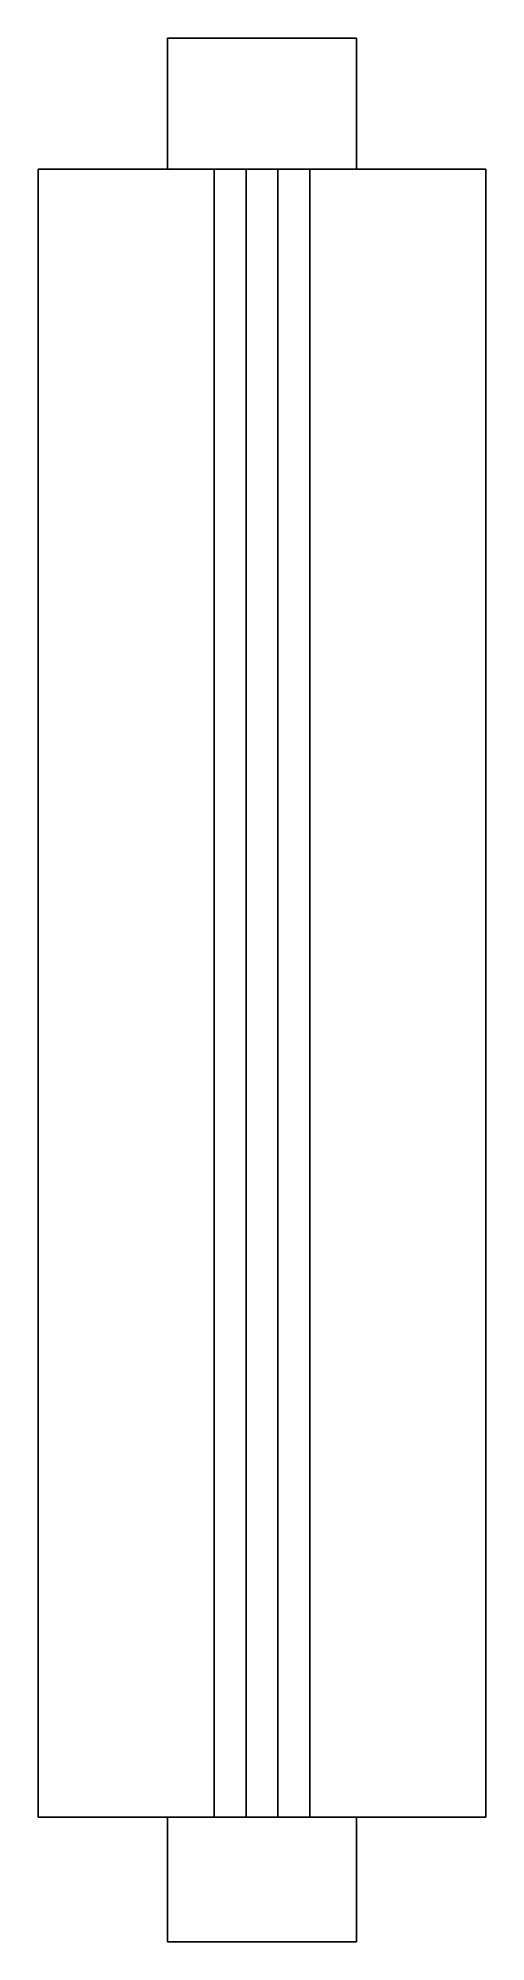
# Model space of a CAD drawing. Header units: metres. Extents: x 0 to 14, y -59.5 to 0.
import ezdxf

# ---------------------------------------------------------------- set-up
doc = ezdxf.new("R2010")
doc.units = ezdxf.units.M

msp = doc.modelspace()

# ---------------------------------------------------------------- linework, layer by layer
for points in [[(4.05, 0), (4.055, 0), (4.06, 0), (4.066, 0), (4.075, 0), (4.091, 0), (4.106, 0), (4.122, 0), (4.146, 0), (4.172, 0), (4.197, 0), (4.226, 0), (4.261, 0), (4.297, 0), (4.332, 0), (4.374, 0), (4.419, 0), (4.464, 0), (4.51, 0), (4.563, 0), (4.617, 0), (4.671, 0), (4.729, 0), (4.791, 0), (4.852, 0), (4.914, 0), (4.983, 0), (5.052, 0), (5.121, 0), (5.193, 0), (5.269, 0), (5.344, 0), (5.42, 0), (5.5, 0), (5.581, 0), (5.662, 0), (5.744, 0), (5.83, 0), (5.916, 0), (6.001, 0), (6.089, 0), (6.178, 0), (6.267, 0), (6.357, 0), (6.448, 0), (6.539, 0), (6.631, 0), (6.723, 0), (6.815, 0), (6.908, 0), (7, 0)], [(4.05, -4.1), (4.05, -4.018), (4.05, -3.936), (4.05, -3.854), (4.05, -3.772), (4.05, -3.69), (4.05, -3.608), (4.05, -3.526), (4.05, -3.444), (4.05, -3.362), (4.05, -3.28), (4.05, -3.198), (4.05, -3.116), (4.05, -3.034), (4.05, -2.952), (4.05, -2.87), (4.05, -2.788), (4.05, -2.706), (4.05, -2.624), (4.05, -2.542), (4.05, -2.46), (4.05, -2.378), (4.05, -2.296), (4.05, -2.214), (4.05, -2.132), (4.05, -2.05), (4.05, -1.968), (4.05, -1.886), (4.05, -1.804), (4.05, -1.722), (4.05, -1.64), (4.05, -1.558), (4.05, -1.476), (4.05, -1.394), (4.05, -1.312), (4.05, -1.23), (4.05, -1.148), (4.05, -1.066), (4.05, -0.984), (4.05, -0.902), (4.05, -0.82), (4.05, -0.738), (4.05, -0.656), (4.05, -0.574), (4.05, -0.492), (4.05, -0.41), (4.05, -0.328), (4.05, -0.246), (4.05, -0.164), (4.05, -0.082), (4.05, 0)], [(7, 0), (7.092, 0), (7.185, 0), (7.277, 0), (7.369, 0), (7.461, 0), (7.552, 0), (7.643, 0), (7.733, 0), (7.822, 0), (7.911, 0), (7.999, 0), (8.084, 0), (8.17, 0), (8.256, 0), (8.338, 0), (8.419, 0), (8.5, 0), (8.58, 0), (8.656, 0), (8.731, 0), (8.807, 0), (8.879, 0), (8.948, 0), (9.017, 0), (9.086, 0), (9.148, 0), (9.209, 0), (9.271, 0), (9.329, 0), (9.383, 0), (9.437, 0), (9.49, 0), (9.536, 0), (9.581, 0), (9.626, 0), (9.668, 0), (9.703, 0), (9.739, 0), (9.774, 0), (9.803, 0), (9.828, 0), (9.854, 0), (9.878, 0), (9.894, 0), (9.909, 0), (9.925, 0), (9.934, 0), (9.94, 0), (9.945, 0), (9.95, 0)], [(9.95, -4.1), (9.95, -4.018), (9.95, -3.936), (9.95, -3.854), (9.95, -3.772), (9.95, -3.69), (9.95, -3.608), (9.95, -3.526), (9.95, -3.444), (9.95, -3.362), (9.95, -3.28), (9.95, -3.198), (9.95, -3.116), (9.95, -3.034), (9.95, -2.952), (9.95, -2.87), (9.95, -2.788), (9.95, -2.706), (9.95, -2.624), (9.95, -2.542), (9.95, -2.46), (9.95, -2.378), (9.95, -2.296), (9.95, -2.214), (9.95, -2.132), (9.95, -2.05), (9.95, -1.968), (9.95, -1.886), (9.95, -1.804), (9.95, -1.722), (9.95, -1.64), (9.95, -1.558), (9.95, -1.476), (9.95, -1.394), (9.95, -1.312), (9.95, -1.23), (9.95, -1.148), (9.95, -1.066), (9.95, -0.984), (9.95, -0.902), (9.95, -0.82), (9.95, -0.738), (9.95, -0.656), (9.95, -0.574), (9.95, -0.492), (9.95, -0.41), (9.95, -0.328), (9.95, -0.246), (9.95, -0.164), (9.95, -0.082), (9.95, 0)], [(0, -55.6), (0, -54.57), (0, -53.54), (0, -52.51), (0, -51.48), (0, -50.45), (0, -49.42), (0, -48.39), (0, -47.36), (0, -46.33), (0, -45.3), (0, -44.27), (0, -43.24), (0, -42.21), (0, -41.18), (0, -40.15), (0, -39.12), (0, -38.09), (0, -37.06), (0, -36.03), (0, -35), (0, -33.97), (0, -32.94), (0, -31.91), (0, -30.88), (0, -29.85), (0, -28.82), (0, -27.79), (0, -26.76), (0, -25.73), (0, -24.7), (0, -23.67), (0, -22.64), (0, -21.61), (0, -20.58), (0, -19.55), (0, -18.52), (0, -17.49), (0, -16.46), (0, -15.43), (0, -14.4), (0, -13.37), (0, -12.34), (0, -11.31), (0, -10.28), (0, -9.25), (0, -8.22), (0, -7.19), (0, -6.16), (0, -5.13), (0, -4.1)], [(4.278, -4.1), (4.13, -4.1), (3.981, -4.1), (3.833, -4.1), (3.688, -4.1), (3.546, -4.1), (3.404, -4.1), (3.262, -4.1), (3.126, -4.1), (2.992, -4.1), (2.857, -4.1), (2.725, -4.1), (2.599, -4.1), (2.473, -4.1), (2.347, -4.1), (2.227, -4.1), (2.11, -4.1), (1.993, -4.1), (1.877, -4.1), (1.77, -4.1), (1.663, -4.1), (1.556, -4.1), (1.455, -4.1), (1.359, -4.1), (1.263, -4.1), (1.167, -4.1), (1.082, -4.1), (0.997, -4.1), (0.912, -4.1), (0.832, -4.1), (0.76, -4.1), (0.687, -4.1), (0.614, -4.1), (0.552, -4.1), (0.492, -4.1), (0.431, -4.1), (0.375, -4.1), (0.328, -4.1), (0.28, -4.1), (0.233, -4.1), (0.195, -4.1), (0.161, -4.1), (0.127, -4.1), (0.095, -4.1), (0.074, -4.1), (0.054, -4.1), (0.033, -4.1), (0.021, -4.1), (0.014, -4.1), (0.007, -4.1), (0, -4.1)], [(4.278, -4.1), (4.32, -4.1), (4.362, -4.1), (4.405, -4.1), (4.446, -4.1), (4.487, -4.1), (4.527, -4.1), (4.568, -4.1), (4.607, -4.1), (4.645, -4.1), (4.684, -4.1), (4.721, -4.1), (4.757, -4.1), (4.793, -4.1), (4.83, -4.1), (4.864, -4.1), (4.897, -4.1), (4.931, -4.1), (4.964, -4.1), (4.994, -4.1), (5.025, -4.1), (5.055, -4.1), (5.084, -4.1), (5.112, -4.1), (5.139, -4.1), (5.167, -4.1), (5.191, -4.1), (5.215, -4.1), (5.239, -4.1), (5.262, -4.1), (5.283, -4.1), (5.304, -4.1), (5.325, -4.1), (5.342, -4.1), (5.36, -4.1), (5.377, -4.1), (5.393, -4.1), (5.406, -4.1), (5.42, -4.1), (5.433, -4.1), (5.444, -4.1), (5.454, -4.1), (5.464, -4.1), (5.473, -4.1), (5.479, -4.1), (5.485, -4.1), (5.49, -4.1), (5.494, -4.1), (5.496, -4.1), (5.498, -4.1), (5.5, -4.1)], [(5.5, -55.6), (5.5, -54.57), (5.5, -53.54), (5.5, -52.51), (5.5, -51.48), (5.5, -50.45), (5.5, -49.42), (5.5, -48.39), (5.5, -47.36), (5.5, -46.33), (5.5, -45.3), (5.5, -44.27), (5.5, -43.24), (5.5, -42.21), (5.5, -41.18), (5.5, -40.15), (5.5, -39.12), (5.5, -38.09), (5.5, -37.06), (5.5, -36.03), (5.5, -35), (5.5, -33.97), (5.5, -32.94), (5.5, -31.91), (5.5, -30.88), (5.5, -29.85), (5.5, -28.82), (5.5, -27.79), (5.5, -26.76), (5.5, -25.73), (5.5, -24.7), (5.5, -23.67), (5.5, -22.64), (5.5, -21.61), (5.5, -20.58), (5.5, -19.55), (5.5, -18.52), (5.5, -17.49), (5.5, -16.46), (5.5, -15.43), (5.5, -14.4), (5.5, -13.37), (5.5, -12.34), (5.5, -11.31), (5.5, -10.28), (5.5, -9.25), (5.5, -8.22), (5.5, -7.19), (5.5, -6.16), (5.5, -5.13), (5.5, -4.1)], [(5.5, -4.1), (5.52, -4.1), (5.54, -4.1), (5.56, -4.1), (5.58, -4.1), (5.6, -4.1), (5.62, -4.1), (5.64, -4.1), (5.66, -4.1), (5.68, -4.1), (5.7, -4.1), (5.72, -4.1), (5.74, -4.1), (5.76, -4.1), (5.78, -4.1), (5.8, -4.1), (5.82, -4.1), (5.84, -4.1), (5.86, -4.1), (5.88, -4.1), (5.9, -4.1), (5.92, -4.1), (5.94, -4.1), (5.96, -4.1), (5.98, -4.1), (6, -4.1), (6.02, -4.1), (6.04, -4.1), (6.06, -4.1), (6.08, -4.1), (6.1, -4.1), (6.12, -4.1), (6.14, -4.1), (6.16, -4.1), (6.18, -4.1), (6.2, -4.1), (6.22, -4.1), (6.24, -4.1), (6.26, -4.1), (6.28, -4.1), (6.3, -4.1), (6.32, -4.1), (6.34, -4.1), (6.36, -4.1), (6.38, -4.1), (6.4, -4.1), (6.42, -4.1), (6.44, -4.1), (6.46, -4.1), (6.48, -4.1), (6.5, -4.1)], [(7.5, -4.1), (7.48, -4.1), (7.46, -4.1), (7.44, -4.1), (7.42, -4.1), (7.4, -4.1), (7.38, -4.1), (7.36, -4.1), (7.34, -4.1), (7.32, -4.1), (7.3, -4.1), (7.28, -4.1), (7.26, -4.1), (7.24, -4.1), (7.22, -4.1), (7.2, -4.1), (7.18, -4.1), (7.16, -4.1), (7.14, -4.1), (7.12, -4.1), (7.1, -4.1), (7.08, -4.1), (7.06, -4.1), (7.04, -4.1), (7.02, -4.1), (7, -4.1), (6.98, -4.1), (6.96, -4.1), (6.94, -4.1), (6.92, -4.1), (6.9, -4.1), (6.88, -4.1), (6.86, -4.1), (6.84, -4.1), (6.82, -4.1), (6.8, -4.1), (6.78, -4.1), (6.76, -4.1), (6.74, -4.1), (6.72, -4.1), (6.7, -4.1), (6.68, -4.1), (6.66, -4.1), (6.64, -4.1), (6.62, -4.1), (6.6, -4.1), (6.58, -4.1), (6.56, -4.1), (6.54, -4.1), (6.52, -4.1), (6.5, -4.1)], [(6.5, -4.1), (6.5, -5.13), (6.5, -6.16), (6.5, -7.19), (6.5, -8.22), (6.5, -9.25), (6.5, -10.28), (6.5, -11.31), (6.5, -12.34), (6.5, -13.37), (6.5, -14.4), (6.5, -15.43), (6.5, -16.46), (6.5, -17.49), (6.5, -18.52), (6.5, -19.55), (6.5, -20.58), (6.5, -21.61), (6.5, -22.64), (6.5, -23.67), (6.5, -24.7), (6.5, -25.73), (6.5, -26.76), (6.5, -27.79), (6.5, -28.82), (6.5, -29.85), (6.5, -30.88), (6.5, -31.91), (6.5, -32.94), (6.5, -33.97), (6.5, -35), (6.5, -36.03), (6.5, -37.06), (6.5, -38.09), (6.5, -39.12), (6.5, -40.15), (6.5, -41.18), (6.5, -42.21), (6.5, -43.24), (6.5, -44.27), (6.5, -45.3), (6.5, -46.33), (6.5, -47.36), (6.5, -48.39), (6.5, -49.42), (6.5, -50.45), (6.5, -51.48), (6.5, -52.51), (6.5, -53.54), (6.5, -54.57), (6.5, -55.6)], [(7.5, -55.6), (7.5, -54.57), (7.5, -53.54), (7.5, -52.51), (7.5, -51.48), (7.5, -50.45), (7.5, -49.42), (7.5, -48.39), (7.5, -47.36), (7.5, -46.33), (7.5, -45.3), (7.5, -44.27), (7.5, -43.24), (7.5, -42.21), (7.5, -41.18), (7.5, -40.15), (7.5, -39.12), (7.5, -38.09), (7.5, -37.06), (7.5, -36.03), (7.5, -35), (7.5, -33.97), (7.5, -32.94), (7.5, -31.91), (7.5, -30.88), (7.5, -29.85), (7.5, -28.82), (7.5, -27.79), (7.5, -26.76), (7.5, -25.73), (7.5, -24.7), (7.5, -23.67), (7.5, -22.64), (7.5, -21.61), (7.5, -20.58), (7.5, -19.55), (7.5, -18.52), (7.5, -17.49), (7.5, -16.46), (7.5, -15.43), (7.5, -14.4), (7.5, -13.37), (7.5, -12.34), (7.5, -11.31), (7.5, -10.28), (7.5, -9.25), (7.5, -8.22), (7.5, -7.19), (7.5, -6.16), (7.5, -5.13), (7.5, -4.1)], [(7.5, -4.1), (7.52, -4.1), (7.54, -4.1), (7.56, -4.1), (7.58, -4.1), (7.6, -4.1), (7.62, -4.1), (7.64, -4.1), (7.66, -4.1), (7.68, -4.1), (7.7, -4.1), (7.72, -4.1), (7.74, -4.1), (7.76, -4.1), (7.78, -4.1), (7.8, -4.1), (7.82, -4.1), (7.84, -4.1), (7.86, -4.1), (7.88, -4.1), (7.9, -4.1), (7.92, -4.1), (7.94, -4.1), (7.96, -4.1), (7.98, -4.1), (8, -4.1), (8.02, -4.1), (8.04, -4.1), (8.06, -4.1), (8.08, -4.1), (8.1, -4.1), (8.12, -4.1), (8.14, -4.1), (8.16, -4.1), (8.18, -4.1), (8.2, -4.1), (8.22, -4.1), (8.24, -4.1), (8.26, -4.1), (8.28, -4.1), (8.3, -4.1), (8.32, -4.1), (8.34, -4.1), (8.36, -4.1), (8.38, -4.1), (8.4, -4.1), (8.42, -4.1), (8.44, -4.1), (8.46, -4.1), (8.48, -4.1), (8.5, -4.1)], [(8.5, -4.1), (8.5, -5.13), (8.5, -6.16), (8.5, -7.19), (8.5, -8.22), (8.5, -9.25), (8.5, -10.28), (8.5, -11.31), (8.5, -12.34), (8.5, -13.37), (8.5, -14.4), (8.5, -15.43), (8.5, -16.46), (8.5, -17.49), (8.5, -18.52), (8.5, -19.55), (8.5, -20.58), (8.5, -21.61), (8.5, -22.64), (8.5, -23.67), (8.5, -24.7), (8.5, -25.73), (8.5, -26.76), (8.5, -27.79), (8.5, -28.82), (8.5, -29.85), (8.5, -30.88), (8.5, -31.91), (8.5, -32.94), (8.5, -33.97), (8.5, -35), (8.5, -36.03), (8.5, -37.06), (8.5, -38.09), (8.5, -39.12), (8.5, -40.15), (8.5, -41.18), (8.5, -42.21), (8.5, -43.24), (8.5, -44.27), (8.5, -45.3), (8.5, -46.33), (8.5, -47.36), (8.5, -48.39), (8.5, -49.42), (8.5, -50.45), (8.5, -51.48), (8.5, -52.51), (8.5, -53.54), (8.5, -54.57), (8.5, -55.6)], [(8.5, -4.1), (8.502, -4.1), (8.504, -4.1), (8.506, -4.1), (8.51, -4.1), (8.515, -4.1), (8.521, -4.1), (8.527, -4.1), (8.536, -4.1), (8.546, -4.1), (8.556, -4.1), (8.567, -4.1), (8.58, -4.1), (8.594, -4.1), (8.607, -4.1), (8.623, -4.1), (8.64, -4.1), (8.658, -4.1), (8.675, -4.1), (8.696, -4.1), (8.717, -4.1), (8.738, -4.1), (8.761, -4.1), (8.785, -4.1), (8.809, -4.1), (8.833, -4.1), (8.861, -4.1), (8.888, -4.1), (8.916, -4.1), (8.945, -4.1), (8.975, -4.1), (9.006, -4.1), (9.036, -4.1), (9.069, -4.1), (9.103, -4.1), (9.136, -4.1), (9.17, -4.1), (9.207, -4.1), (9.243, -4.1), (9.279, -4.1), (9.316, -4.1), (9.355, -4.1), (9.393, -4.1), (9.432, -4.1), (9.473, -4.1), (9.513, -4.1), (9.554, -4.1), (9.595, -4.1), (9.638, -4.1), (9.68, -4.1), (9.722, -4.1)], [(14, -4.1), (13.993, -4.1), (13.986, -4.1), (13.979, -4.1), (13.967, -4.1), (13.946, -4.1), (13.926, -4.1), (13.905, -4.1), (13.873, -4.1), (13.839, -4.1), (13.805, -4.1), (13.767, -4.1), (13.72, -4.1), (13.672, -4.1), (13.625, -4.1), (13.569, -4.1), (13.508, -4.1), (13.448, -4.1), (13.386, -4.1), (13.313, -4.1), (13.24, -4.1), (13.168, -4.1), (13.088, -4.1), (13.003, -4.1), (12.918, -4.1), (12.833, -4.1), (12.737, -4.1), (12.641, -4.1), (12.545, -4.1), (12.444, -4.1), (12.337, -4.1), (12.23, -4.1), (12.123, -4.1), (12.007, -4.1), (11.89, -4.1), (11.773, -4.1), (11.653, -4.1), (11.527, -4.1), (11.401, -4.1), (11.275, -4.1), (11.143, -4.1), (11.008, -4.1), (10.874, -4.1), (10.738, -4.1), (10.596, -4.1), (10.454, -4.1), (10.312, -4.1), (10.167, -4.1), (10.019, -4.1), (9.87, -4.1), (9.722, -4.1)], [(14, -55.6), (14, -54.57), (14, -53.54), (14, -52.51), (14, -51.48), (14, -50.45), (14, -49.42), (14, -48.39), (14, -47.36), (14, -46.33), (14, -45.3), (14, -44.27), (14, -43.24), (14, -42.21), (14, -41.18), (14, -40.15), (14, -39.12), (14, -38.09), (14, -37.06), (14, -36.03), (14, -35), (14, -33.97), (14, -32.94), (14, -31.91), (14, -30.88), (14, -29.85), (14, -28.82), (14, -27.79), (14, -26.76), (14, -25.73), (14, -24.7), (14, -23.67), (14, -22.64), (14, -21.61), (14, -20.58), (14, -19.55), (14, -18.52), (14, -17.49), (14, -16.46), (14, -15.43), (14, -14.4), (14, -13.37), (14, -12.34), (14, -11.31), (14, -10.28), (14, -9.25), (14, -8.22), (14, -7.19), (14, -6.16), (14, -5.13), (14, -4.1)], [(4.278, -55.6), (4.13, -55.6), (3.981, -55.6), (3.833, -55.6), (3.688, -55.6), (3.546, -55.6), (3.404, -55.6), (3.262, -55.6), (3.126, -55.6), (2.992, -55.6), (2.857, -55.6), (2.725, -55.6), (2.599, -55.6), (2.473, -55.6), (2.347, -55.6), (2.227, -55.6), (2.11, -55.6), (1.993, -55.6), (1.877, -55.6), (1.77, -55.6), (1.663, -55.6), (1.556, -55.6), (1.455, -55.6), (1.359, -55.6), (1.263, -55.6), (1.167, -55.6), (1.082, -55.6), (0.997, -55.6), (0.912, -55.6), (0.832, -55.6), (0.76, -55.6), (0.687, -55.6), (0.614, -55.6), (0.552, -55.6), (0.492, -55.6), (0.431, -55.6), (0.375, -55.6), (0.328, -55.6), (0.28, -55.6), (0.233, -55.6), (0.195, -55.6), (0.161, -55.6), (0.127, -55.6), (0.095, -55.6), (0.074, -55.6), (0.054, -55.6), (0.033, -55.6), (0.021, -55.6), (0.014, -55.6), (0.007, -55.6), (0, -55.6)], [(4.05, -59.5), (4.05, -59.422), (4.05, -59.344), (4.05, -59.266), (4.05, -59.188), (4.05, -59.11), (4.05, -59.032), (4.05, -58.954), (4.05, -58.876), (4.05, -58.798), (4.05, -58.72), (4.05, -58.642), (4.05, -58.564), (4.05, -58.486), (4.05, -58.408), (4.05, -58.33), (4.05, -58.252), (4.05, -58.174), (4.05, -58.096), (4.05, -58.018), (4.05, -57.94), (4.05, -57.862), (4.05, -57.784), (4.05, -57.706), (4.05, -57.628), (4.05, -57.55), (4.05, -57.472), (4.05, -57.394), (4.05, -57.316), (4.05, -57.238), (4.05, -57.16), (4.05, -57.082), (4.05, -57.004), (4.05, -56.926), (4.05, -56.848), (4.05, -56.77), (4.05, -56.692), (4.05, -56.614), (4.05, -56.536), (4.05, -56.458), (4.05, -56.38), (4.05, -56.302), (4.05, -56.224), (4.05, -56.146), (4.05, -56.068), (4.05, -55.99), (4.05, -55.912), (4.05, -55.834), (4.05, -55.756), (4.05, -55.678), (4.05, -55.6)], [(5.5, -55.6), (5.498, -55.6), (5.496, -55.6), (5.494, -55.6), (5.49, -55.6), (5.485, -55.6), (5.479, -55.6), (5.473, -55.6), (5.464, -55.6), (5.454, -55.6), (5.444, -55.6), (5.433, -55.6), (5.42, -55.6), (5.406, -55.6), (5.393, -55.6), (5.377, -55.6), (5.36, -55.6), (5.342, -55.6), (5.325, -55.6), (5.304, -55.6), (5.283, -55.6), (5.262, -55.6), (5.239, -55.6), (5.215, -55.6), (5.191, -55.6), (5.167, -55.6), (5.139, -55.6), (5.112, -55.6), (5.084, -55.6), (5.055, -55.6), (5.025, -55.6), (4.994, -55.6), (4.964, -55.6), (4.931, -55.6), (4.897, -55.6), (4.864, -55.6), (4.83, -55.6), (4.793, -55.6), (4.757, -55.6), (4.721, -55.6), (4.684, -55.6), (4.645, -55.6), (4.607, -55.6), (4.568, -55.6), (4.527, -55.6), (4.487, -55.6), (4.446, -55.6), (4.405, -55.6), (4.362, -55.6), (4.32, -55.6), (4.278, -55.6)], [(6.5, -55.6), (6.48, -55.6), (6.46, -55.6), (6.44, -55.6), (6.42, -55.6), (6.4, -55.6), (6.38, -55.6), (6.36, -55.6), (6.34, -55.6), (6.32, -55.6), (6.3, -55.6), (6.28, -55.6), (6.26, -55.6), (6.24, -55.6), (6.22, -55.6), (6.2, -55.6), (6.18, -55.6), (6.16, -55.6), (6.14, -55.6), (6.12, -55.6), (6.1, -55.6), (6.08, -55.6), (6.06, -55.6), (6.04, -55.6), (6.02, -55.6), (6, -55.6), (5.98, -55.6), (5.96, -55.6), (5.94, -55.6), (5.92, -55.6), (5.9, -55.6), (5.88, -55.6), (5.86, -55.6), (5.84, -55.6), (5.82, -55.6), (5.8, -55.6), (5.78, -55.6), (5.76, -55.6), (5.74, -55.6), (5.72, -55.6), (5.7, -55.6), (5.68, -55.6), (5.66, -55.6), (5.64, -55.6), (5.62, -55.6), (5.6, -55.6), (5.58, -55.6), (5.56, -55.6), (5.54, -55.6), (5.52, -55.6), (5.5, -55.6)], [(7.5, -55.6), (7.48, -55.6), (7.46, -55.6), (7.44, -55.6), (7.42, -55.6), (7.4, -55.6), (7.38, -55.6), (7.36, -55.6), (7.34, -55.6), (7.32, -55.6), (7.3, -55.6), (7.28, -55.6), (7.26, -55.6), (7.24, -55.6), (7.22, -55.6), (7.2, -55.6), (7.18, -55.6), (7.16, -55.6), (7.14, -55.6), (7.12, -55.6), (7.1, -55.6), (7.08, -55.6), (7.06, -55.6), (7.04, -55.6), (7.02, -55.6), (7, -55.6), (6.98, -55.6), (6.96, -55.6), (6.94, -55.6), (6.92, -55.6), (6.9, -55.6), (6.88, -55.6), (6.86, -55.6), (6.84, -55.6), (6.82, -55.6), (6.8, -55.6), (6.78, -55.6), (6.76, -55.6), (6.74, -55.6), (6.72, -55.6), (6.7, -55.6), (6.68, -55.6), (6.66, -55.6), (6.64, -55.6), (6.62, -55.6), (6.6, -55.6), (6.58, -55.6), (6.56, -55.6), (6.54, -55.6), (6.52, -55.6), (6.5, -55.6)], [(8.5, -55.6), (8.48, -55.6), (8.46, -55.6), (8.44, -55.6), (8.42, -55.6), (8.4, -55.6), (8.38, -55.6), (8.36, -55.6), (8.34, -55.6), (8.32, -55.6), (8.3, -55.6), (8.28, -55.6), (8.26, -55.6), (8.24, -55.6), (8.22, -55.6), (8.2, -55.6), (8.18, -55.6), (8.16, -55.6), (8.14, -55.6), (8.12, -55.6), (8.1, -55.6), (8.08, -55.6), (8.06, -55.6), (8.04, -55.6), (8.02, -55.6), (8, -55.6), (7.98, -55.6), (7.96, -55.6), (7.94, -55.6), (7.92, -55.6), (7.9, -55.6), (7.88, -55.6), (7.86, -55.6), (7.84, -55.6), (7.82, -55.6), (7.8, -55.6), (7.78, -55.6), (7.76, -55.6), (7.74, -55.6), (7.72, -55.6), (7.7, -55.6), (7.68, -55.6), (7.66, -55.6), (7.64, -55.6), (7.62, -55.6), (7.6, -55.6), (7.58, -55.6), (7.56, -55.6), (7.54, -55.6), (7.52, -55.6), (7.5, -55.6)], [(9.722, -55.6), (9.68, -55.6), (9.638, -55.6), (9.595, -55.6), (9.554, -55.6), (9.513, -55.6), (9.473, -55.6), (9.432, -55.6), (9.393, -55.6), (9.355, -55.6), (9.316, -55.6), (9.279, -55.6), (9.243, -55.6), (9.207, -55.6), (9.17, -55.6), (9.136, -55.6), (9.103, -55.6), (9.069, -55.6), (9.036, -55.6), (9.006, -55.6), (8.975, -55.6), (8.945, -55.6), (8.916, -55.6), (8.888, -55.6), (8.861, -55.6), (8.833, -55.6), (8.809, -55.6), (8.785, -55.6), (8.761, -55.6), (8.738, -55.6), (8.717, -55.6), (8.696, -55.6), (8.675, -55.6), (8.658, -55.6), (8.64, -55.6), (8.623, -55.6), (8.607, -55.6), (8.594, -55.6), (8.58, -55.6), (8.567, -55.6), (8.556, -55.6), (8.546, -55.6), (8.536, -55.6), (8.527, -55.6), (8.521, -55.6), (8.515, -55.6), (8.51, -55.6), (8.506, -55.6), (8.504, -55.6), (8.502, -55.6), (8.5, -55.6)], [(14, -55.6), (13.993, -55.6), (13.986, -55.6), (13.979, -55.6), (13.967, -55.6), (13.946, -55.6), (13.926, -55.6), (13.905, -55.6), (13.873, -55.6), (13.839, -55.6), (13.805, -55.6), (13.767, -55.6), (13.72, -55.6), (13.672, -55.6), (13.625, -55.6), (13.569, -55.6), (13.508, -55.6), (13.448, -55.6), (13.386, -55.6), (13.313, -55.6), (13.24, -55.6), (13.168, -55.6), (13.088, -55.6), (13.003, -55.6), (12.918, -55.6), (12.833, -55.6), (12.737, -55.6), (12.641, -55.6), (12.545, -55.6), (12.444, -55.6), (12.337, -55.6), (12.23, -55.6), (12.123, -55.6), (12.007, -55.6), (11.89, -55.6), (11.773, -55.6), (11.653, -55.6), (11.527, -55.6), (11.401, -55.6), (11.275, -55.6), (11.143, -55.6), (11.008, -55.6), (10.874, -55.6), (10.738, -55.6), (10.596, -55.6), (10.454, -55.6), (10.312, -55.6), (10.167, -55.6), (10.019, -55.6), (9.87, -55.6), (9.722, -55.6)], [(9.95, -59.5), (9.95, -59.422), (9.95, -59.344), (9.95, -59.266), (9.95, -59.188), (9.95, -59.11), (9.95, -59.032), (9.95, -58.954), (9.95, -58.876), (9.95, -58.798), (9.95, -58.72), (9.95, -58.642), (9.95, -58.564), (9.95, -58.486), (9.95, -58.408), (9.95, -58.33), (9.95, -58.252), (9.95, -58.174), (9.95, -58.096), (9.95, -58.018), (9.95, -57.94), (9.95, -57.862), (9.95, -57.784), (9.95, -57.706), (9.95, -57.628), (9.95, -57.55), (9.95, -57.472), (9.95, -57.394), (9.95, -57.316), (9.95, -57.238), (9.95, -57.16), (9.95, -57.082), (9.95, -57.004), (9.95, -56.926), (9.95, -56.848), (9.95, -56.77), (9.95, -56.692), (9.95, -56.614), (9.95, -56.536), (9.95, -56.458), (9.95, -56.38), (9.95, -56.302), (9.95, -56.224), (9.95, -56.146), (9.95, -56.068), (9.95, -55.99), (9.95, -55.912), (9.95, -55.834), (9.95, -55.756), (9.95, -55.678), (9.95, -55.6)], [(4.05, -59.5), (4.055, -59.5), (4.06, -59.5), (4.066, -59.5), (4.075, -59.5), (4.091, -59.5), (4.106, -59.5), (4.122, -59.5), (4.146, -59.5), (4.172, -59.5), (4.197, -59.5), (4.226, -59.5), (4.261, -59.5), (4.297, -59.5), (4.332, -59.5), (4.374, -59.5), (4.419, -59.5), (4.464, -59.5), (4.51, -59.5), (4.563, -59.5), (4.617, -59.5), (4.671, -59.5), (4.729, -59.5), (4.791, -59.5), (4.852, -59.5), (4.914, -59.5), (4.983, -59.5), (5.052, -59.5), (5.121, -59.5), (5.193, -59.5), (5.269, -59.5), (5.344, -59.5), (5.42, -59.5), (5.5, -59.5), (5.581, -59.5), (5.662, -59.5), (5.744, -59.5), (5.83, -59.5), (5.916, -59.5), (6.001, -59.5), (6.089, -59.5), (6.178, -59.5), (6.267, -59.5), (6.357, -59.5), (6.448, -59.5), (6.539, -59.5), (6.631, -59.5), (6.723, -59.5), (6.815, -59.5), (6.908, -59.5), (7, -59.5)], [(7, -59.5), (7.092, -59.5), (7.185, -59.5), (7.277, -59.5), (7.369, -59.5), (7.461, -59.5), (7.552, -59.5), (7.643, -59.5), (7.733, -59.5), (7.822, -59.5), (7.911, -59.5), (7.999, -59.5), (8.084, -59.5), (8.17, -59.5), (8.256, -59.5), (8.338, -59.5), (8.419, -59.5), (8.5, -59.5), (8.58, -59.5), (8.656, -59.5), (8.731, -59.5), (8.807, -59.5), (8.879, -59.5), (8.948, -59.5), (9.017, -59.5), (9.086, -59.5), (9.148, -59.5), (9.209, -59.5), (9.271, -59.5), (9.329, -59.5), (9.383, -59.5), (9.437, -59.5), (9.49, -59.5), (9.536, -59.5), (9.581, -59.5), (9.626, -59.5), (9.668, -59.5), (9.703, -59.5), (9.739, -59.5), (9.774, -59.5), (9.803, -59.5), (9.828, -59.5), (9.854, -59.5), (9.878, -59.5), (9.894, -59.5), (9.909, -59.5), (9.925, -59.5), (9.934, -59.5), (9.94, -59.5), (9.945, -59.5), (9.95, -59.5)]]:
    msp.add_lwpolyline(points)

doc.saveas('drawing.dxf')
